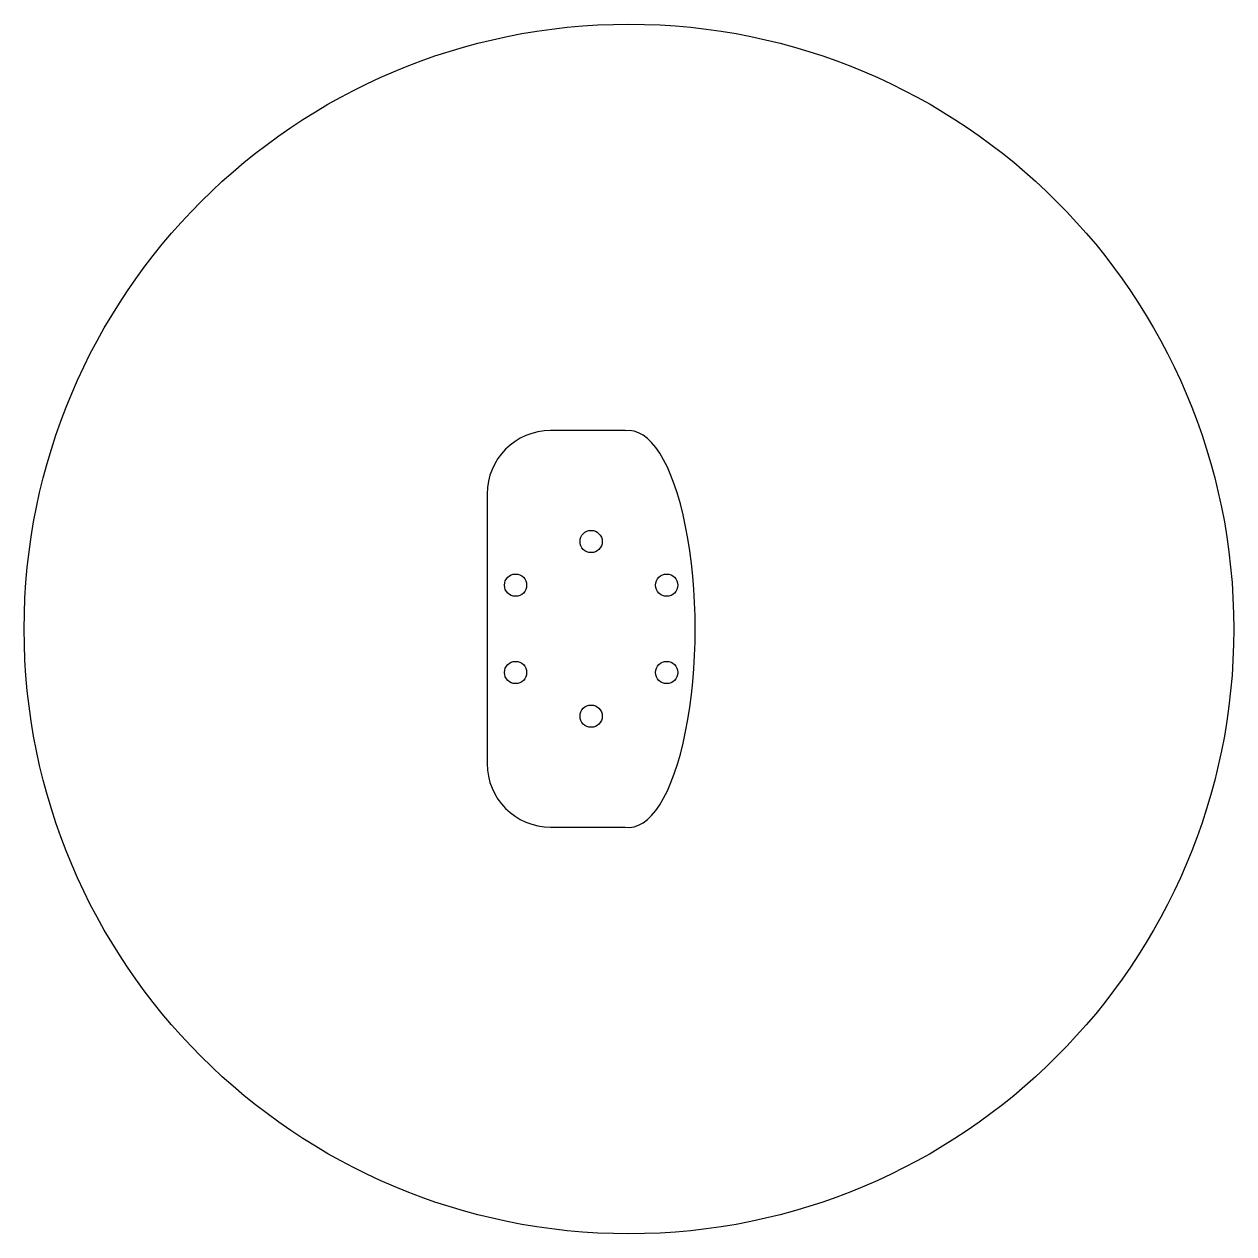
# Model space of a CAD drawing. Header units: millimetres. Extents: x -102 to 50, y -26 to 126.
import ezdxf

# ---------------------------------------------------------------- set-up
doc = ezdxf.new("R2010")
doc.units = ezdxf.units.MM
doc.layers.get('0').update_dxf_attribs({"linetype": 'CONTINUOUS'})

msp = doc.modelspace()

# ---------------------------------------------------------------- linework, layer by layer
for p, q in [((-26.62, 75), (-36, 75)), ((-26.62, 74.95), (-26.62, 75)), ((-44, 67), (-44, 33.05)), ((-36, 25.05), (-26.62, 25.05))]:
    msp.add_line(p, q)
for centre, radius in [((-26.12, 50), 76.2), ((-30.89, 61.02), 1.4), ((-40.41, 55.52), 1.4), ((-21.36, 55.52), 1.4), ((-40.41, 44.52), 1.4), ((-21.36, 44.52), 1.4), ((-30.89, 39.02), 1.4)]:
    msp.add_circle(centre, radius)
for centre, start, end in [((-36, 67), 90, 180), ((-36, 33.05), 180, 270)]:
    msp.add_arc(centre, 8, start, end)
msp.add_ellipse((-26.12, 50), major_axis=(0, 25), ratio=0.333807, start_param=3.081557, end_param=6.343221)

doc.saveas('drawing.dxf')
